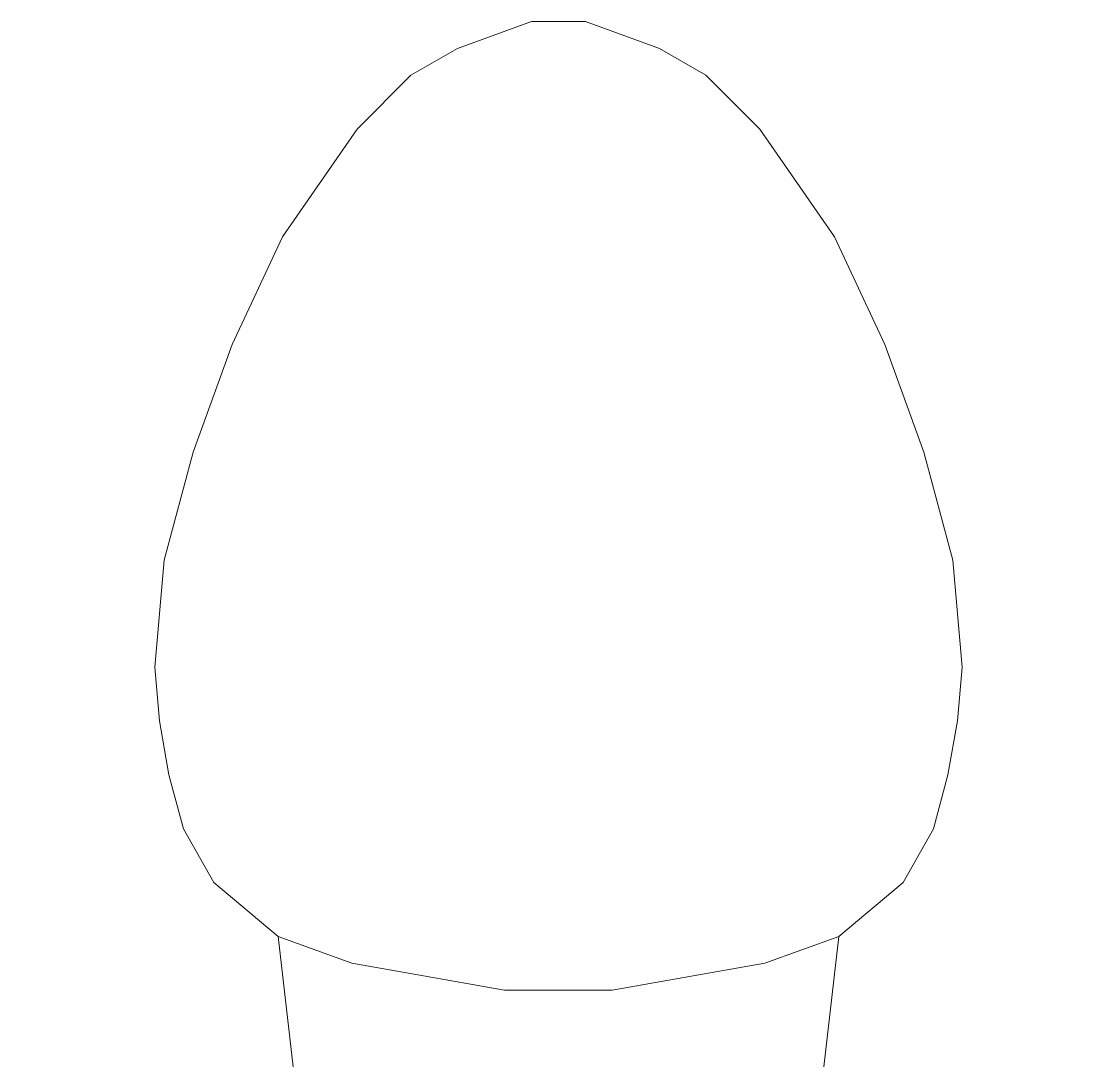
# Model space of a CAD drawing. Header units: inches. Extents: x -4169 to -1846, y 9706 to 12377.
# Drawn here: x -3357.43 to -3337.48, y 10471.96 to 10491.27 of the extents above; entities that cross this region are included whole.
import ezdxf

# ---------------------------------------------------------------- set-up
doc = ezdxf.new("R2010")
doc.units = ezdxf.units.IN
doc.header["$MEASUREMENT"] = 0
for name, color, linetype, lineweight in [('0-1', 7, 'Continuous', 5), ('0-2', 10, 'Continuous', 18), ('P-SANR-FIXT-2', 7, 'Continuous', 9)]:
    doc.layers.add(name, color=color, linetype=linetype, lineweight=lineweight)

# ---------------------------------------------------------------- blocks, each defined once
blk = doc.blocks.new('Toilet-Domestic-3D - Toilet-Domestic-3D-1352612-ENLARGED RCP - 1ST FLOOR PLAN')
at = {"layer": 'P-SANR-FIXT-2'}
for p, q in [((-9.976, 19.476), (9.976, 19.476)), ((-9.976, 11.75), (-9.976, 19.476)), ((9.976, 19.476), (9.976, 11.75)), ((6.25, 8.024), (-6.25, 8.024)), ((-4.862, 8.024), (-5.209, 5)), ((4.862, 8.024), (5.209, 5)), ((-1, 6), (-3.836, 5.5)), ((1, 6), (-1, 6)), ((3.836, 5.5), (1, 6)), ((-3.836, 5.5), (-5.209, 5)), ((5.209, 5), (3.836, 5.5)), ((-5.209, 5), (-6.401, 4)), ((6.401, 4), (5.209, 5)), ((-6.401, 4), (-6.968, 3)), ((6.968, 3), (6.401, 4)), ((-6.968, 3), (-7.236, 2)), ((7.236, 2), (6.968, 3)), ((-7.236, 2), (-7.413, 0.996)), ((7.413, 0.996), (7.236, 2)), ((-7.413, 0.996), (-7.5, 0)), ((7.5, 0), (7.413, 0.996)), ((-7.5, 0), (-7.326, -1.992)), ((7.326, -1.992), (7.5, 0)), ((-7.326, -1.992), (-6.788, -4)), ((6.788, -4), (7.326, -1.992)), ((-6.788, -4), (-6.06, -6)), ((6.06, -6), (6.788, -4)), ((-6.06, -6), (-5.127, -8)), ((5.127, -8), (6.06, -6)), ((-5.127, -8), (-3.74, -10)), ((3.74, -10), (5.127, -8)), ((-3.74, -10), (-2.74, -11)), ((2.74, -11), (3.74, -10)), ((-2.74, -11), (-1.874, -11.5)), ((1.874, -11.5), (2.74, -11)), ((-1.874, -11.5), (-0.5, -12)), ((0.5, -12), (1.874, -11.5)), ((-0.5, -12), (0.5, -12))]:
    blk.add_line(p, q, dxfattribs=at)
for centre, start, end in [((-6.25, 11.75), 180, 270), ((6.25, 11.75), 270, 360)]:
    blk.add_arc(centre, 3.726, start, end, dxfattribs=at)
blk = doc.blocks.new('CTR - 1st Phase - Unit Layouts_rvt-1-ENLARGED RCP - 1ST FLOOR PLAN')
at = {"layer": '0-2', "rotation": 180}
blk.add_blockref('Toilet-Domestic-3D - Toilet-Domestic-3D-1352612-ENLARGED RCP - 1ST FLOOR PLAN', (-3347.453, 10479.266), dxfattribs=at)

msp = doc.modelspace()

# ---------------------------------------------------------------- block references
at = {"layer": '0-1'}
msp.add_blockref('CTR - 1st Phase - Unit Layouts_rvt-1-ENLARGED RCP - 1ST FLOOR PLAN', (0, 0), dxfattribs=at)

doc.saveas('drawing.dxf')
